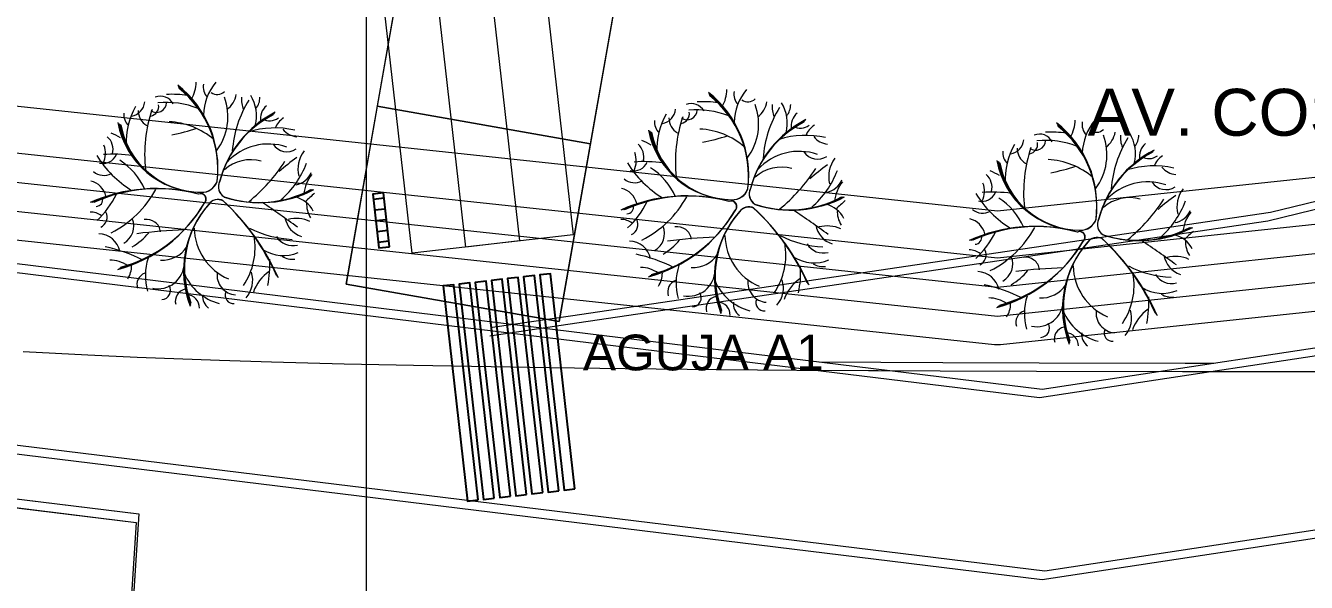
# Model space of a CAD drawing. Header units: metres. Extents: x -1097 to 1588, y -673 to 884.
# Drawn here: x 581.1 to 652.1, y 237.3 to 268.1 of the extents above; entities that cross this region are included whole.
import ezdxf

# ---------------------------------------------------------------- set-up
doc = ezdxf.new("R2010")
doc.units = ezdxf.units.M
doc.layers.get('0').update_dxf_attribs({"lineweight": 0, "plot": 0})
for name, color, linetype, lineweight, plot in [('CORTE-TEXTO', 7, 'Continuous', 0, False), ('CORTES', 1, 'Continuous', 0, False), ('EXTENSIONES', 252, 'Continuous', 0, False), ('HATCHS', 7, 'Continuous', 0, False), ('PROY-CICLOVIA', 1, 'Continuous', 0, False), ('PROY-TEXTO', 7, 'Continuous', 0, False), ('Solado', 7, 'Continuous', 0, False), ('SUDS-CUNETA_VERDE', 3, 'Continuous', 0, False), ('SUDS-JARDIN_LLUVIA', 4, 'Continuous', 0, False), ('SUDS-PASARELA', 30, 'Continuous', 0, False), ('TERRENO', 188, 'Continuous', 0, False), ('VEGETACION', 85, 'Continuous', 0, False), ('VISTA', 7, 'Continuous', 0, False), ('VISTA LEJOS', 7, 'Continuous', 0, False)]:
    doc.layers.add(name, color=color, linetype=linetype, lineweight=lineweight, plot=plot)
doc.styles.add('ARIAL', font='arial.ttf')

# ---------------------------------------------------------------- blocks, each defined once
blk = doc.blocks.new('BICICLETERO')
for points in [[(-1.5, -0.3), (1.5, -0.3), (1.5, 0.3), (-1.5, 0.3), (-1.5, -0.3)], [(-1.2, -0.3), (-1.2, 0.3)], [(-0.6, -0.3), (-0.6, 0.3)], [(0, -0.3), (0, 0.3)], [(0.6, -0.3), (0.6, 0.3)], [(1.2, -0.3), (1.2, 0.3)]]:
    blk.add_lwpolyline(points)

msp = doc.modelspace()

# ---------------------------------------------------------------- linework, layer by layer
at = {"layer": ''}
for points in [[(611.562, 242.428), (610.207, 254.352), (609.61, 254.284), (610.965, 242.361)], [(606.196, 241.819), (604.841, 253.742), (604.245, 253.674), (605.6, 241.751)], [(607.09, 241.92), (605.735, 253.843), (605.139, 253.776), (606.494, 241.852)], [(607.985, 242.022), (606.63, 253.945), (606.033, 253.877), (607.388, 241.954)], [(608.879, 242.123), (607.524, 254.047), (606.928, 253.979), (608.283, 242.056)], [(609.773, 242.225), (608.418, 254.148), (607.822, 254.081), (609.177, 242.157)], [(610.667, 242.327), (609.312, 254.25), (608.716, 254.182), (610.071, 242.259)]]:
    msp.add_lwpolyline(points, close=True, dxfattribs=at)
at = {"layer": 'CORTES'}
msp.add_lwpolyline([(600, 175), (600, 470)], dxfattribs=at)
at = {"layer": 'EXTENSIONES'}
msp.add_lwpolyline([(604.074, 283.327), (615.891, 281.243), (610.682, 251.699), (598.864, 253.783)], close=True, dxfattribs=at)
msp.add_lwpolyline([(612.419, 261.547), (600.601, 263.631)], dxfattribs=at)
at = {"layer": 'HATCHS', "color": 251}
msp.add_lwpolyline([(614.155, 271.395), (602.337, 273.479), (600.601, 263.631), (612.419, 261.547)], close=True, dxfattribs=at)
at = {"layer": 'PROY-CICLOVIA'}
msp.add_lwpolyline([(560.766, 265.757), (635.003, 257.838), (719.22, 266.755), (798.362, 276.648), (829.562, 288.348), (830.475, 285.914), (798.988, 274.106), (719.518, 264.172), (635.002, 255.224), (560.473, 263.173), (485.5, 272.17), (485.81, 274.752), (560.766, 265.757)], close=True, dxfattribs=at)
at = {"layer": 'Solado'}
msp.add_lwpolyline([(612.419, 261.547), (600.601, 263.631), (598.864, 253.783), (610.682, 251.699)], close=True, dxfattribs=at)
at = {"layer": 'SUDS-CUNETA_VERDE'}
msp.add_lwpolyline([(560.293, 261.584), (635.001, 253.615), (719.702, 262.583), (799.374, 272.542), (831.063, 284.426), (904.04, 313.416), (905.222, 310.442), (832.231, 281.446), (832.202, 281.435), (800.321, 269.48), (800.142, 269.424), (799.958, 269.39), (720.084, 259.406), (720.054, 259.402), (635.169, 250.415), (635, 250.406), (634.831, 250.415), (559.943, 258.403), (559.922, 258.405), (484.929, 267.404), (485.31, 270.581), (560.293, 261.584)], close=True, dxfattribs=at)
msp.add_lwpolyline([(485.119, 268.993), (560.113, 259.994), (635, 252.006), (719.885, 260.993), (799.759, 270.978), (831.64, 282.933), (904.631, 311.929)], dxfattribs=at)
at = {"layer": 'SUDS-JARDIN_LLUVIA'}
msp.add_lwpolyline([(594.345, 326.234), (603.055, 329.206), (606.47, 300.52), (611.471, 256.508), (602.529, 255.492), (597.53, 299.48), (594.345, 326.234)], close=True, dxfattribs=at)
at = {"layer": 'SUDS-PASARELA'}
msp.add_lwpolyline([(600.51, 299.827), (595.511, 341.823), (598.489, 342.177), (603.49, 300.173), (608.49, 256.169), (605.51, 255.831), (600.51, 299.827)], close=True, dxfattribs=at)
at = {"layer": 'TERRENO'}
msp.add_lwpolyline([(580.949, 250.041), (584.549, 249.854), (587.276, 249.734), (591.855, 249.561), (594.725, 249.47), (598.758, 249.369), (602.607, 249.293), (610.124, 249.163), (614.348, 249.101), (619.504, 249.043), (623.872, 249.009), (631.821, 248.966), (637.168, 248.947), (645.261, 248.933), (653.402, 248.928)], dxfattribs=at)
at = {"layer": 'VEGETACION'}
for centre, radius, start, end in [((589.199, 257.725), 6.571, 82.33941, 92.54677), ((585.899, 260.207), 5.862, -7.01261, 51.76086), ((585.955, 260.193), 5.803, -7.01261, 51.76086), ((586.012, 260.178), 5.745, -7.01261, 51.76086), ((586.068, 260.164), 5.686, -7.01261, 51.76086), ((588.68, 264.972), 1.869, -30.31086, -0.13685), ((591.776, 264.713), 0.839, 169.67781, -136.28872), ((593.949, 263.048), 3, 140.20303, 178.19473), ((591.721, 264.869), 0.58, -125.06785, -46.75849), ((591.418, 264.548), 1.382, -52.21385, -10.74588), ((615.338, 259.799), 5.862, -7.01261, 51.76086), ((615.394, 259.784), 5.803, -7.01261, 51.76086), ((615.45, 259.77), 5.745, -7.01261, 51.76086), ((618.119, 264.564), 1.869, -30.31086, -0.13685), ((621.215, 264.305), 0.839, 169.67781, -136.28872), ((623.387, 262.64), 3, 140.20303, 178.19473), ((590.519, 261.686), 3.845, 149.94734, -176.82535), ((586.829, 263.956), 0.878, -80.57325, -5.45985), ((588.359, 263.842), 0.548, -126.83758, -2.22247), ((587.913, 263.639), 0.561, -77.85985, 7.89186), ((588.581, 263.417), 0.775, 26.98899, 112.35361), ((588.902, 259.09), 4.754, 68.3223, 95.67587), ((589.18, 263.048), 3.133, -37.03996, 20.27839), ((598.797, 260.695), 6.258, 148.36683, 175.73086), ((594.414, 264.003), 1.353, 174.4694, -156.12237), ((591.723, 263.1), 2.176, -14.12065, 31.52713), ((593.05, 264.146), 1.04, -37.87568, -0.69377), ((595.042, 262.942), 0.93, 129.13352, -169.79062), ((618.02, 263.008), 0.775, 26.98899, 112.35361), ((618.637, 257.317), 6.571, 82.33941, 92.54677), ((615.507, 259.756), 5.686, -7.01261, 51.76086), ((621.16, 264.46), 0.58, -125.06785, -46.75849), ((618.619, 262.639), 3.133, -37.03996, 20.27839), ((620.856, 264.139), 1.382, -52.21385, -10.74588), ((628.236, 260.286), 6.258, 148.36683, 175.73086), ((623.853, 263.595), 1.353, 174.4694, -156.12237), ((621.162, 262.691), 2.176, -14.12065, 31.52713), ((622.488, 263.738), 1.04, -37.87568, -0.69377), ((587.387, 263.181), 0.855, 175.5863, -134.2924), ((588.276, 263.385), 0.939, 178.87088, -119.62745), ((595.553, 260.952), 7.859, 161.42441, -173.90455), ((597.502, 257.965), 5.846, 117.23254, 165.08268), ((597.564, 257.957), 5.906, 117.23254, 165.08268), ((597.625, 257.948), 5.967, 117.23254, 165.08268), ((597.687, 257.94), 6.027, 117.23254, 165.08268), ((594.633, 263.639), 0.81, -119.40791, -53.77718), ((596.05, 261.968), 1.206, 122.42615, 158.39057), ((619.958, 261.278), 3.845, 149.94734, -176.82535), ((616.267, 263.548), 0.878, -80.57325, -5.45985), ((617.714, 262.976), 0.939, 178.87088, -119.62745), ((624.992, 260.544), 7.859, 161.42441, -173.90455), ((617.798, 263.433), 0.548, -126.83758, -2.22247), ((617.351, 263.231), 0.561, -77.85985, 7.89186), ((618.341, 258.681), 4.754, 68.3223, 95.67587), ((627.125, 257.532), 6.027, 117.23254, 165.08268), ((624.48, 262.534), 0.93, 129.13352, -169.79062), ((637.435, 262.874), 1.869, -30.31086, -0.13685), ((642.704, 260.95), 3, 140.20303, 178.19473), ((583.347, 256.635), 6.054, 60.2465, 65.67795), ((590.855, 263.595), 4.73, -169.39915, -90.61113), ((590.862, 263.547), 4.683, -169.39915, -90.61113), ((590.869, 263.499), 4.635, -169.39915, -90.61113), ((590.875, 263.45), 4.588, -169.39915, -90.61113), ((588.859, 258.689), 4.093, 49.1819, 87.28655), ((587.014, 273.164), 11.329, -78.88119, -71.62327), ((594.922, 257.435), 4.996, 77.26203, 107.34819), ((596.248, 263.065), 1.128, -141.31419, -95.81178), ((620.294, 263.187), 4.73, -169.39915, -90.61113), ((620.3, 263.139), 4.683, -169.39915, -90.61113), ((620.307, 263.09), 4.635, -169.39915, -90.61113), ((620.314, 263.042), 4.588, -169.39915, -90.61113), ((616.826, 262.773), 0.855, 175.5863, -134.2924), ((618.298, 258.28), 4.093, 49.1819, 87.28655), ((626.941, 257.556), 5.846, 117.23254, 165.08268), ((627.002, 257.548), 5.906, 117.23254, 165.08268), ((627.064, 257.54), 5.967, 117.23254, 165.08268), ((624.072, 263.231), 0.81, -119.40791, -53.77718), ((625.489, 261.56), 1.206, 122.42615, 158.39057), ((637.954, 255.627), 6.571, 82.33941, 92.54677), ((634.654, 258.109), 5.862, -7.01261, 51.76086), ((634.711, 258.094), 5.803, -7.01261, 51.76086), ((634.767, 258.08), 5.745, -7.01261, 51.76086), ((634.823, 258.066), 5.686, -7.01261, 51.76086), ((640.531, 262.615), 0.839, 169.67781, -136.28872), ((640.477, 262.77), 0.58, -125.06785, -46.75849), ((640.173, 262.449), 1.382, -52.21385, -10.74588), ((584.273, 261.02), 1.251, -25.45632, 21.23769), ((585.013, 261.239), 0.931, -14.60648, 49.15979), ((594.56, 258.424), 3.119, 70.80163, 137.40588), ((595.589, 262.035), 0.922, -146.51659, -56.55935), ((614.452, 260.83), 0.931, -14.60648, 49.15979), ((612.786, 256.227), 6.054, 60.2465, 65.67795), ((616.453, 272.755), 11.329, -78.88119, -71.62327), ((624.361, 257.026), 4.996, 77.26203, 107.34819), ((625.686, 262.657), 1.128, -141.31419, -95.81178), ((639.275, 259.588), 3.845, 149.94734, -176.82535), ((635.584, 261.858), 0.878, -80.57325, -5.45985), ((637.115, 261.743), 0.548, -126.83758, -2.22247), ((636.668, 261.541), 0.561, -77.85985, 7.89186), ((637.336, 261.318), 0.775, 26.98899, 112.35361), ((637.658, 256.991), 4.754, 68.3223, 95.67587), ((637.935, 260.949), 3.133, -37.03996, 20.27839), ((647.553, 258.596), 6.258, 148.36683, 175.73086), ((643.169, 261.905), 1.353, 174.4694, -156.12237), ((640.479, 261.001), 2.176, -14.12065, 31.52713), ((641.805, 262.048), 1.04, -37.87568, -0.69377), ((643.797, 260.844), 0.93, 129.13352, -169.79062), ((590.153, 264.093), 6.03, -148.02706, -121.83538), ((585.377, 261.287), 0.827, -103.47011, -23.89102), ((585.969, 253.621), 7.353, 81.86691, 94.41278), ((604.593, 249.127), 14.413, 125.94383, 130.94741), ((597.89, 260.145), 1.693, 143.15964, -166.58772), ((613.712, 260.612), 1.251, -25.45632, 21.23769), ((623.999, 258.016), 3.119, 70.80163, 137.40588), ((625.027, 261.626), 0.922, -146.51659, -56.55935), ((627.329, 259.737), 1.693, 143.15964, -166.58772), ((636.142, 261.083), 0.855, 175.5863, -134.2924), ((637.031, 261.286), 0.939, 178.87088, -119.62745), ((644.308, 258.854), 7.859, 161.42441, -173.90455), ((646.257, 255.866), 5.846, 117.23254, 165.08268), ((646.319, 255.858), 5.906, 117.23254, 165.08268), ((646.381, 255.85), 5.967, 117.23254, 165.08268), ((646.442, 255.842), 6.027, 117.23254, 165.08268), ((643.388, 261.541), 0.81, -119.40791, -53.77718), ((644.805, 259.87), 1.206, 122.42615, 158.39057), ((585.425, 260.685), 0.88, -130.29884, -61.78587), ((584.411, 257.603), 3.584, 23.33462, 57.91194), ((593.571, 258.479), 2.189, 74.31841, 131.55014), ((587.496, 265.711), 9.484, -50.96163, -32.70067), ((591.899, 262.314), 5.12, -49.01403, -20.95397), ((619.591, 263.684), 6.03, -148.02706, -121.83538), ((614.815, 260.879), 0.827, -103.47011, -23.89102), ((615.407, 253.213), 7.353, 81.86691, 94.41278), ((613.85, 257.194), 3.584, 23.33462, 57.91194), ((623.009, 258.071), 2.189, 74.31841, 131.55014), ((616.934, 265.302), 9.484, -50.96163, -32.70067), ((634.032, 248.719), 14.413, 125.94383, 130.94741), ((621.338, 261.905), 5.12, -49.01403, -20.95397), ((632.103, 254.537), 6.054, 60.2465, 65.67795), ((639.61, 261.497), 4.73, -169.39915, -90.61113), ((639.617, 261.449), 4.683, -169.39915, -90.61113), ((639.624, 261.4), 4.635, -169.39915, -90.61113), ((639.631, 261.352), 4.588, -169.39915, -90.61113), ((637.614, 256.59), 4.093, 49.1819, 87.28655), ((635.769, 271.065), 11.329, -78.88119, -71.62327), ((643.677, 255.336), 4.996, 77.26203, 107.34819), ((645.003, 260.967), 1.128, -141.31419, -95.81178), ((584.435, 258.376), 1.149, 14.16374, 76.17617), ((590.854, 259.772), 0.907, -93.13221, -17.97388), ((590.861, 259.761), 0.898, -93.13221, -17.97388), ((590.868, 259.751), 0.889, -93.13221, -17.97388), ((590.875, 259.741), 0.88, -93.13221, -17.97388), ((592.444, 259.174), 0.66, 153.41984, -121.27123), ((592.453, 259.178), 0.667, 153.41984, -121.27123), ((592.463, 259.183), 0.674, 153.41984, -121.27123), ((592.472, 259.187), 0.681, 153.41984, -121.27123), ((595.889, 260.398), 1.134, -79.471, -22.67378), ((598.367, 258.664), 1.835, 139.45159, 176.95737), ((614.863, 260.276), 0.88, -130.29884, -61.78587), ((625.328, 259.99), 1.134, -79.471, -22.67378), ((627.805, 258.256), 1.835, 139.45159, 176.95737), ((633.029, 258.922), 1.251, -25.45632, 21.23769), ((633.769, 259.14), 0.931, -14.60648, 49.15979), ((643.316, 256.326), 3.119, 70.80163, 137.40588), ((644.344, 259.936), 0.922, -146.51659, -56.55935), ((588.319, 250.194), 8.881, 74.72725, 114.24073), ((588.351, 250.28), 8.792, 74.72725, 114.24073), ((588.384, 250.366), 8.703, 74.72725, 114.24073), ((588.416, 250.451), 8.615, 74.72725, 114.24073), ((581.846, 260.835), 4.762, -47.90984, -25.81356), ((583.183, 261.855), 5.869, -63.07438, -28.86719), ((590.786, 258.478), 0.311, -49.80286, 114.20931), ((590.794, 258.48), 0.308, -49.80286, 114.20931), ((590.801, 258.483), 0.305, -49.80286, 114.20931), ((590.809, 258.486), 0.302, -49.80286, 114.20931), ((594.03, 264.501), 6.199, -108.13167, -62.2585), ((594.056, 264.56), 6.263, -108.13167, -62.2585), ((594.082, 264.619), 6.327, -108.13167, -62.2585), ((594.107, 264.679), 6.391, -108.13167, -62.2585), ((595.698, 257.136), 1.513, 26.97872, 76.13005), ((604.159, 250.637), 10.79, 130.7293, 134.41442), ((617.758, 249.786), 8.881, 74.72725, 114.24073), ((613.874, 257.968), 1.149, 14.16374, 76.17617), ((617.79, 249.871), 8.792, 74.72725, 114.24073), ((617.822, 249.957), 8.703, 74.72725, 114.24073), ((617.854, 250.043), 8.615, 74.72725, 114.24073), ((612.622, 261.447), 5.869, -63.07438, -28.86719), ((620.293, 259.363), 0.907, -93.13221, -17.97388), ((620.3, 259.353), 0.898, -93.13221, -17.97388), ((620.306, 259.343), 0.889, -93.13221, -17.97388), ((620.313, 259.333), 0.88, -93.13221, -17.97388), ((621.882, 258.766), 0.66, 153.41984, -121.27123), ((621.892, 258.77), 0.667, 153.41984, -121.27123), ((621.901, 258.774), 0.674, 153.41984, -121.27123), ((621.911, 258.779), 0.681, 153.41984, -121.27123), ((623.469, 264.093), 6.199, -108.13167, -62.2585), ((623.495, 264.152), 6.263, -108.13167, -62.2585), ((623.52, 264.211), 6.327, -108.13167, -62.2585), ((623.546, 264.27), 6.391, -108.13167, -62.2585), ((638.908, 261.994), 6.03, -148.02706, -121.83538), ((634.132, 259.189), 0.827, -103.47011, -23.89102), ((634.724, 251.523), 7.353, 81.86691, 94.41278), ((653.349, 247.029), 14.413, 125.94383, 130.94741), ((646.645, 258.047), 1.693, 143.15964, -166.58772), ((584.984, 258.473), 0.39, -87.47941, 11.74599), ((584.131, 262.263), 7.95, -74.86791, -30.40238), ((584.205, 262.228), 7.87, -74.86791, -30.40238), ((584.279, 262.193), 7.791, -74.86791, -30.40238), ((584.353, 262.158), 7.711, -74.86791, -30.40238), ((595.363, 254.531), 5.509, 138.41245, -158.97879), ((595.325, 254.573), 5.454, 138.41245, -158.97879), ((595.286, 254.616), 5.399, 138.41245, -158.97879), ((595.248, 254.658), 5.344, 138.41245, -158.97879), ((591.767, 257.82), 0.64, 64.15715, 144.97171), ((591.764, 257.83), 0.634, 64.15715, 144.97171), ((591.762, 257.839), 0.627, 64.15715, 144.97171), ((591.76, 257.849), 0.621, 64.15715, 144.97171), ((583.563, 249.197), 12.511, 23.86454, 47.40587), ((583.481, 249.099), 12.64, 23.86454, 47.40587), ((583.399, 249), 12.769, 23.86454, 47.40587), ((583.316, 248.902), 12.898, 23.86454, 47.40587), ((559.852, 207.187), 61.595, 53.87007, 56.06767), ((597.983, 258.188), 1.306, 175.41939, -146.01117), ((614.423, 258.065), 0.39, -87.47941, 11.74599), ((611.284, 260.427), 4.762, -47.90984, -25.81356), ((620.225, 258.069), 0.311, -49.80286, 114.20931), ((620.232, 258.072), 0.308, -49.80286, 114.20931), ((620.24, 258.075), 0.305, -49.80286, 114.20931), ((620.247, 258.078), 0.302, -49.80286, 114.20931), ((621.205, 257.412), 0.64, 64.15715, 144.97171), ((621.203, 257.421), 0.634, 64.15715, 144.97171), ((621.201, 257.431), 0.627, 64.15715, 144.97171), ((621.198, 257.44), 0.621, 64.15715, 144.97171), ((613.002, 248.789), 12.511, 23.86454, 47.40587), ((612.919, 248.69), 12.64, 23.86454, 47.40587), ((612.837, 248.592), 12.769, 23.86454, 47.40587), ((612.755, 248.493), 12.898, 23.86454, 47.40587), ((589.291, 206.779), 61.595, 53.87007, 56.06767), ((625.136, 256.728), 1.513, 26.97872, 76.13005), ((633.598, 250.229), 10.79, 130.7293, 134.41442), ((627.421, 257.779), 1.306, 175.41939, -146.01117), ((634.18, 258.586), 0.88, -130.29884, -61.78587), ((633.167, 255.504), 3.584, 23.33462, 57.91194), ((642.326, 256.381), 2.189, 74.31841, 131.55014), ((636.251, 263.612), 9.484, -50.96163, -32.70067), ((640.654, 260.215), 5.12, -49.01403, -20.95397), ((584.683, 256.774), 0.997, 52.25184, 90.5793), ((585.006, 257.492), 0.61, -65.70951, 27.14006), ((586.025, 256.989), 1.069, -61.51977, 22.95033), ((587.803, 256.585), 0.78, 6.63564, 100.13385), ((596.826, 257.718), 1.374, -169.09926, -108.54581), ((596.116, 255.629), 1.784, 65.24594, 104.85446), ((614.122, 256.365), 0.997, 52.25184, 90.5793), ((614.445, 257.084), 0.61, -65.70951, 27.14006), ((613.569, 261.855), 7.95, -74.86791, -30.40238), ((613.643, 261.82), 7.87, -74.86791, -30.40238), ((613.717, 261.785), 7.791, -74.86791, -30.40238), ((613.791, 261.75), 7.711, -74.86791, -30.40238), ((624.802, 254.123), 5.509, 138.41245, -158.97879), ((624.763, 254.165), 5.454, 138.41245, -158.97879), ((624.725, 254.207), 5.399, 138.41245, -158.97879), ((624.687, 254.25), 5.344, 138.41245, -158.97879), ((633.19, 256.278), 1.149, 14.16374, 76.17617), ((639.609, 257.673), 0.907, -93.13221, -17.97388), ((639.616, 257.663), 0.898, -93.13221, -17.97388), ((639.623, 257.653), 0.889, -93.13221, -17.97388), ((639.63, 257.643), 0.88, -93.13221, -17.97388), ((641.199, 257.076), 0.66, 153.41984, -121.27123), ((641.209, 257.08), 0.667, 153.41984, -121.27123), ((641.218, 257.084), 0.674, 153.41984, -121.27123), ((641.227, 257.089), 0.681, 153.41984, -121.27123), ((644.645, 258.3), 1.134, -79.471, -22.67378), ((647.122, 256.566), 1.835, 139.45159, 176.95737), ((585.115, 255.349), 1.222, 10.88374, 88.48923), ((585.035, 259.066), 3.781, -58.5365, -40.24403), ((590.838, 228.215), 28.581, 91.89585, 97.18239), ((593.589, 256.959), 3.15, -178.6401, -113.40996), ((590.099, 255.796), 3.722, -34.2307, 10.37313), ((596.104, 261.925), 5.671, -117.27146, -92.28607), ((615.463, 256.58), 1.069, -61.51977, 22.95033), ((617.242, 256.177), 0.78, 6.63564, 100.13385), ((623.028, 256.55), 3.15, -178.6401, -113.40996), ((625.543, 261.516), 5.671, -117.27146, -92.28607), ((626.265, 257.309), 1.374, -169.09926, -108.54581), ((625.555, 255.22), 1.784, 65.24594, 104.85446), ((637.075, 248.096), 8.881, 74.72725, 114.24073), ((637.107, 248.181), 8.792, 74.72725, 114.24073), ((637.139, 248.267), 8.703, 74.72725, 114.24073), ((637.171, 248.353), 8.615, 74.72725, 114.24073), ((630.601, 258.737), 4.762, -47.90984, -25.81356), ((631.939, 259.757), 5.869, -63.07438, -28.86719), ((639.542, 256.379), 0.311, -49.80286, 114.20931), ((639.549, 256.382), 0.308, -49.80286, 114.20931), ((639.556, 256.385), 0.305, -49.80286, 114.20931), ((639.564, 256.388), 0.302, -49.80286, 114.20931), ((642.785, 262.403), 6.199, -108.13167, -62.2585), ((642.811, 262.462), 6.263, -108.13167, -62.2585), ((642.837, 262.521), 6.327, -108.13167, -62.2585), ((642.863, 262.58), 6.391, -108.13167, -62.2585), ((644.453, 255.038), 1.513, 26.97872, 76.13005), ((652.914, 248.539), 10.79, 130.7293, 134.41442), ((583.796, 247.622), 8.396, 63.11546, 78.20425), ((588.666, 256.759), 1.651, -93.06078, -33.79545), ((595.897, 256.954), 1.045, -148.92217, -74.86876), ((614.554, 254.941), 1.222, 10.88374, 88.48923), ((614.474, 258.657), 3.781, -58.5365, -40.24403), ((620.276, 227.806), 28.581, 91.89585, 97.18239), ((619.538, 255.388), 3.722, -34.2307, 10.37313), ((625.336, 256.546), 1.045, -148.92217, -74.86876), ((633.74, 256.375), 0.39, -87.47941, 11.74599), ((632.886, 260.165), 7.95, -74.86791, -30.40238), ((632.96, 260.13), 7.87, -74.86791, -30.40238), ((633.034, 260.095), 7.791, -74.86791, -30.40238), ((633.108, 260.06), 7.711, -74.86791, -30.40238), ((644.118, 252.433), 5.509, 138.41245, -158.97879), ((644.08, 252.475), 5.454, 138.41245, -158.97879), ((644.042, 252.517), 5.399, 138.41245, -158.97879), ((644.003, 252.56), 5.344, 138.41245, -158.97879), ((640.522, 255.722), 0.64, 64.15715, 144.97171), ((640.52, 255.732), 0.634, 64.15715, 144.97171), ((640.517, 255.741), 0.627, 64.15715, 144.97171), ((640.515, 255.75), 0.621, 64.15715, 144.97171), ((632.318, 247.099), 12.511, 23.86454, 47.40587), ((632.236, 247), 12.64, 23.86454, 47.40587), ((632.154, 246.902), 12.769, 23.86454, 47.40587), ((632.072, 246.803), 12.898, 23.86454, 47.40587), ((608.608, 205.089), 61.595, 53.87007, 56.06767), ((646.738, 256.089), 1.306, 175.41939, -146.01117), ((585.759, 253.375), 1.735, 55.05214, 89.71285), ((590.935, 254.241), 3.202, 162.29182, -164.58266), ((595.388, 257.453), 2.092, -122.25906, -66.98973), ((588.669, 254.876), 5.974, -11.32784, 2.75208), ((595.902, 256.237), 1.081, -121.91184, -83.51776), ((613.235, 247.213), 8.396, 63.11546, 78.20425), ((618.105, 256.351), 1.651, -93.06078, -33.79545), ((624.827, 257.045), 2.092, -122.25906, -66.98973), ((633.438, 254.675), 0.997, 52.25184, 90.5793), ((633.761, 255.394), 0.61, -65.70951, 27.14006), ((634.78, 254.89), 1.069, -61.51977, 22.95033), ((636.558, 254.487), 0.78, 6.63564, 100.13385), ((645.581, 255.619), 1.374, -169.09926, -108.54581), ((644.872, 253.53), 1.784, 65.24594, 104.85446), ((585.666, 254.791), 1.306, -33.66519, 0.2761), ((587.926, 253.759), 0.66, 109.77659, -161.16161), ((588.427, 254.984), 1.466, -101.26434, -1.15026), ((592.53, 255.482), 2.858, -157.33263, -104.24202), ((592.823, 254.293), 1.115, 172.80158, -94.34358), ((592.266, 253.978), 1.423, -42.05543, 18.62735), ((595.938, 252.556), 2.347, 124.73116, 160.55197), ((615.198, 252.967), 1.735, 55.05214, 89.71285), ((615.105, 254.383), 1.306, -33.66519, 0.2761), ((620.374, 253.832), 3.202, 162.29182, -164.58266), ((617.865, 254.575), 1.466, -101.26434, -1.15026), ((618.108, 254.468), 5.974, -11.32784, 2.75208), ((625.34, 255.828), 1.081, -121.91184, -83.51776), ((633.871, 253.251), 1.222, 10.88374, 88.48923), ((633.791, 256.967), 3.781, -58.5365, -40.24403), ((639.593, 226.116), 28.581, 91.89585, 97.18239), ((642.345, 254.86), 3.15, -178.6401, -113.40996), ((638.855, 253.698), 3.722, -34.2307, 10.37313), ((644.859, 259.826), 5.671, -117.27146, -92.28607), ((588.616, 253.432), 0.513, -86.06631, 31.73431), ((617.364, 253.351), 0.66, 109.77659, -161.16161), ((621.968, 255.074), 2.858, -157.33263, -104.24202), ((622.262, 253.884), 1.115, 172.80158, -94.34358), ((621.705, 253.57), 1.423, -42.05543, 18.62735), ((625.376, 252.147), 2.347, 124.73116, 160.55197), ((632.551, 245.523), 8.396, 63.11546, 78.20425), ((637.422, 254.661), 1.651, -93.06078, -33.79545), ((644.652, 254.856), 1.045, -148.92217, -74.86876), ((590.069, 252.834), 0.675, 102.03316, -164.99288), ((590.036, 252.485), 0.696, -2.81364, 89.85899), ((591.729, 253.108), 0.818, 174.9157, -126.47299), ((592.613, 253.164), 0.456, 157.63517, -83.3031), ((618.055, 253.024), 0.513, -86.06631, 31.73431), ((619.508, 252.426), 0.675, 102.03316, -164.99288), ((622.052, 252.756), 0.456, 157.63517, -83.3031), ((634.514, 251.277), 1.735, 55.05214, 89.71285), ((639.691, 252.142), 3.202, 162.29182, -164.58266), ((644.144, 255.355), 2.092, -122.25906, -66.98973), ((637.425, 252.778), 5.974, -11.32784, 2.75208), ((644.657, 254.138), 1.081, -121.91184, -83.51776), ((619.475, 252.076), 0.696, -2.81364, 89.85899), ((621.167, 252.7), 0.818, 174.9157, -126.47299), ((634.422, 252.693), 1.306, -33.66519, 0.2761), ((636.681, 251.661), 0.66, 109.77659, -161.16161), ((637.182, 252.885), 1.466, -101.26434, -1.15026), ((641.285, 253.384), 2.858, -157.33263, -104.24202), ((641.579, 252.194), 1.115, 172.80158, -94.34358), ((641.021, 251.88), 1.423, -42.05543, 18.62735), ((644.693, 250.458), 2.347, 124.73116, 160.55197), ((637.371, 251.334), 0.513, -86.06631, 31.73431), ((638.825, 250.736), 0.675, 102.03316, -164.99288), ((638.792, 250.386), 0.696, -2.81364, 89.85899), ((640.484, 251.01), 0.818, 174.9157, -126.47299), ((641.368, 251.066), 0.456, 157.63517, -83.3031)]:
    msp.add_arc(centre, radius, start, end, dxfattribs=at)
at = {"layer": 'VISTA'}
for points in [[(509.986, 263.064), (541.821, 259.171), (573.656, 255.277), (605.491, 251.383), (637.326, 247.489)], [(510.137, 263.534), (541.972, 259.64), (573.807, 255.746), (605.642, 251.853), (637.477, 247.959)], [(801.698, 262.297), (637.471, 237.397)], [(801.849, 262.767), (637.622, 237.866)], [(637.471, 237.397), (503.435, 253.791)], [(637.622, 237.866), (503.586, 254.261)], [(637.477, 247.959), (644.548, 249.031), (651.619, 250.103), (658.69, 251.175), (665.762, 252.247)], [(637.326, 247.489), (644.397, 248.561), (651.469, 249.633), (658.54, 250.706), (665.611, 251.778)]]:
    msp.add_lwpolyline(points, dxfattribs=at)
at = {"layer": 'VISTA LEJOS'}
for points in [[(662.623, 260.776), (650.138, 257.742)], [(662.473, 260.307), (649.988, 257.272)], [(649.988, 257.272), (611.161, 251.538)], [(650.138, 257.742), (611.311, 252.008)], [(611.161, 251.538), (606.834, 250.903)], [(611.311, 252.008), (606.985, 251.372)], [(503.562, 250.809), (587.229, 240.576)], [(503.713, 251.279), (587.379, 241.046)], [(625.096, 249.473), (631.971, 249.436), (637.319, 249.417), (645.412, 249.402), (646.991, 249.401)], [(624.945, 249.003), (631.821, 248.966), (637.168, 248.947), (645.261, 248.933), (646.84, 248.932)], [(577.541, 241.761), (587.229, 240.576)], [(577.692, 242.231), (587.379, 241.046)], [(587.379, 241.046), (583.561, 182.437)], [(587.379, 241.046), (583.614, 183.061)], [(587.229, 240.576), (583.411, 181.968)], [(587.229, 240.576), (583.463, 182.592)]]:
    msp.add_lwpolyline(points, dxfattribs=at)

# ---------------------------------------------------------------- block references
at = {"layer": '', "rotation": 96.48307369289725}
msp.add_blockref('BICICLETERO', (600.813, 257.31), dxfattribs=at)

# ---------------------------------------------------------------- texts
at = {"layer": 'CORTE-TEXTO', "style": 'ARIAL'}
msp.add_text('AV. COSTANERA', height=2.6, dxfattribs=at).set_placement((640, 262))
at = {"layer": 'PROY-TEXTO', "style": 'ARIAL'}
msp.add_text('AV. COSTANERA', height=2.6, dxfattribs=at).set_placement((640, 262))
at = {"layer": 'SUDS-PASARELA', "style": 'ARIAL'}
msp.add_text('AGUJA A1', height=1.98, dxfattribs=at).set_placement((612, 249))

doc.saveas('drawing.dxf')
